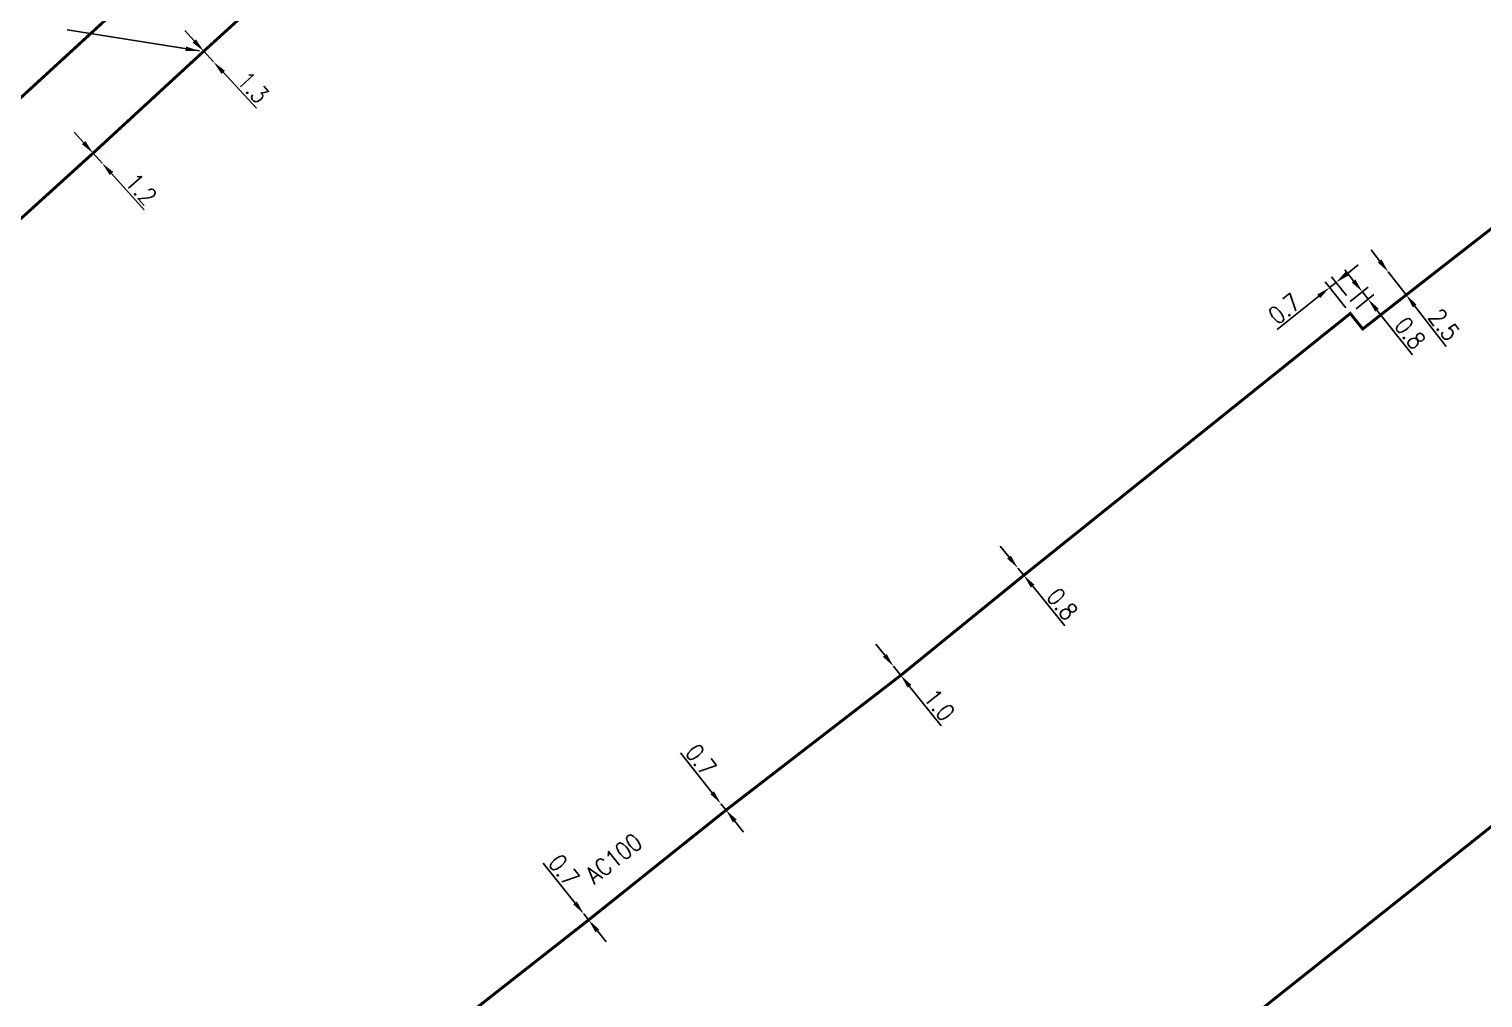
# Model space of a CAD drawing. Header units: millimetres. Extents: x 160996 to 162003, y 120996 to 122000.
# Drawn here: x 161123.2 to 161247.6, y 121580.3 to 121663.2 of the extents above; entities that cross this region are included whole.
import ezdxf
from ezdxf.enums import TextEntityAlignment as Align

# ---------------------------------------------------------------- set-up
doc = ezdxf.new("R2010")
doc.units = ezdxf.units.MM
doc.header["$PDMODE"] = 34
doc.linetypes.add('L_100_AP', pattern=[14, 10, -1.5, 1, -1.5])
doc.layers.get('Defpoints').update_dxf_attribs({"linetype": 'CONTINUOUS'})
doc.layers.add('L_140', color=3, linetype='CONTINUOUS')
doc.styles.get("Standard").update_dxf_attribs({"font": 'romans.shx', "width": 0.85})
doc.dimstyles.get("Standard").update_dxf_attribs({"dimtxt": 1.5, "dimasz": 1.2, "dimexe": 0.625, "dimexo": 0.625, "dimgap": 0.25, "dimtad": 1, "dimdec": 1, "dimzin": 0, "dimdsep": 46, "dimtxsty": 'Standard', "dimcen": -0.5, "dimadec": 0, "dimazin": 0, "dimtfac": 1, "dimtdec": 1, "dimtmove": 0, "dimatfit": 3, "dimfxl": 0, "dimtolj": 1, "dimtzin": 0, "dimarcsym": 0})

# ---------------------------------------------------------------- blocks, each defined once
blk = doc.blocks.new('*D210')
at = {"layer": 'Defpoints', "color": 0, "linetype": 'Continuous', "transparency": 16777216}
for p in [(161170.66, 121587.44), (161171.07, 121586.93), (161171.07, 121586.93)]:
    blk.add_point(p, dxfattribs=at)
at = {"layer": 'L_140', "color": 0, "linetype": 'Continuous', "lineweight": -2, "transparency": 16777216}
for p, q in [((161169.91, 121588.38), (161167.19, 121591.8)), ((161171.07, 121586.93), (161170.66, 121587.44)), ((161171.82, 121586), (161172.57, 121585.06))]:
    blk.add_line(p, q, dxfattribs=at)
at = {"layer": 'L_140', "color": 0, "linetype": 'Continuous', "transparency": 16777216}
for points in [[(161170.07, 121588.51), (161169.76, 121588.26), (161170.66, 121587.44)], [(161171.97, 121586.12), (161171.66, 121585.87), (161171.07, 121586.93)]]:
    blk.add_solid(points, dxfattribs=at)
at = {"layer": 'L_140', "color": 0, "linetype": 'Continuous', "transparency": 16777216, "insert": (161168.96, 121591.18), "char_height": 1.5, "attachment_point": 5, "rotation": 308.5985}
blk.add_mtext('\\A1;0.7', dxfattribs=at)
blk = doc.blocks.new('*D211')
at = {"layer": 'Defpoints', "color": 0, "linetype": 'Continuous', "transparency": 16777216}
for p in [(161182.39, 121596.88), (161182.83, 121596.33), (161182.83, 121596.33)]:
    blk.add_point(p, dxfattribs=at)
at = {"layer": 'L_140', "color": 0, "linetype": 'Continuous', "lineweight": -2, "transparency": 16777216}
for p, q in [((161181.65, 121597.82), (161178.92, 121601.23)), ((161182.83, 121596.33), (161182.39, 121596.88)), ((161183.58, 121595.39), (161184.33, 121594.45))]:
    blk.add_line(p, q, dxfattribs=at)
at = {"layer": 'L_140', "color": 0, "linetype": 'Continuous', "transparency": 16777216}
for points in [[(161181.8, 121597.94), (161181.49, 121597.69), (161182.39, 121596.88)], [(161183.74, 121595.52), (161183.42, 121595.27), (161182.83, 121596.33)]]:
    blk.add_solid(points, dxfattribs=at)
at = {"layer": 'L_140', "color": 0, "linetype": 'Continuous', "transparency": 16777216, "insert": (161180.69, 121600.62), "char_height": 1.5, "attachment_point": 5, "rotation": 308.5985}
blk.add_mtext('\\A1;0.7', dxfattribs=at)
blk = doc.blocks.new('*D212')
at = {"layer": 'Defpoints', "color": 0, "linetype": 'Continuous', "transparency": 16777216}
for p in [(161197.16, 121608.64), (161197.78, 121607.86), (161197.78, 121607.86)]:
    blk.add_point(p, dxfattribs=at)
at = {"layer": 'L_140', "color": 0, "linetype": 'Continuous', "lineweight": -2, "transparency": 16777216}
for p, q in [((161196.41, 121609.58), (161195.66, 121610.52)), ((161197.16, 121608.64), (161197.78, 121607.86)), ((161198.53, 121606.92), (161201.24, 121603.53))]:
    blk.add_line(p, q, dxfattribs=at)
at = {"layer": 'L_140', "color": 0, "linetype": 'Continuous', "transparency": 16777216}
for points in [[(161196.57, 121609.7), (161196.25, 121609.45), (161197.16, 121608.64)], [(161198.69, 121607.05), (161198.38, 121606.8), (161197.78, 121607.86)]]:
    blk.add_solid(points, dxfattribs=at)
at = {"layer": 'L_140', "color": 0, "linetype": 'Continuous', "transparency": 16777216, "insert": (161201.09, 121605.32), "char_height": 1.5, "attachment_point": 5, "rotation": 308.5985}
blk.add_mtext('\\A1;1.0', dxfattribs=at)
blk = doc.blocks.new('*D213')
at = {"layer": 'Defpoints', "color": 0, "linetype": 'Continuous', "transparency": 16777216}
for p in [(161207.8, 121617.04), (161208.31, 121616.42), (161208.31, 121616.42)]:
    blk.add_point(p, dxfattribs=at)
at = {"layer": 'L_140', "color": 0, "linetype": 'Continuous', "lineweight": -2, "transparency": 16777216}
for p, q in [((161207.05, 121617.97), (161206.29, 121618.91)), ((161207.8, 121617.04), (161208.31, 121616.42)), ((161209.07, 121615.49), (161211.83, 121612.1))]:
    blk.add_line(p, q, dxfattribs=at)
at = {"layer": 'L_140', "color": 0, "linetype": 'Continuous', "transparency": 16777216}
for points in [[(161207.2, 121618.1), (161206.89, 121617.85), (161207.8, 121617.04)], [(161209.22, 121615.62), (161208.91, 121615.37), (161208.31, 121616.42)]]:
    blk.add_solid(points, dxfattribs=at)
at = {"layer": 'L_140', "color": 0, "linetype": 'Continuous', "transparency": 16777216, "insert": (161211.6, 121613.96), "char_height": 1.5, "attachment_point": 5, "rotation": 309.1455}
blk.add_mtext('\\A1;0.8', dxfattribs=at)
blk = doc.blocks.new('*D214')
at = {"layer": 'Defpoints', "color": 0, "linetype": 'Continuous', "transparency": 16777216}
for p in [(161239.5, 121642.38), (161241.03, 121640.41), (161241.03, 121640.41)]:
    blk.add_point(p, dxfattribs=at)
at = {"layer": 'L_140', "color": 0, "linetype": 'Continuous', "lineweight": -2, "transparency": 16777216}
for p, q in [((161238.76, 121643.33), (161238.02, 121644.27)), ((161239.5, 121642.38), (161241.03, 121640.41)), ((161241.77, 121639.46), (161244.45, 121636.01))]:
    blk.add_line(p, q, dxfattribs=at)
at = {"layer": 'L_140', "color": 0, "linetype": 'Continuous', "transparency": 16777216}
for points in [[(161238.92, 121643.45), (161238.6, 121643.2), (161239.5, 121642.38)], [(161241.93, 121639.58), (161241.61, 121639.34), (161241.03, 121640.41)]]:
    blk.add_solid(points, dxfattribs=at)
at = {"layer": 'L_140', "color": 0, "linetype": 'Continuous', "transparency": 16777216, "insert": (161244.27, 121637.87), "char_height": 1.5, "attachment_point": 5, "rotation": 307.8856}
blk.add_mtext('\\A1;2.5', dxfattribs=at)
blk = doc.blocks.new('*D221')
at = {"layer": 'Defpoints', "color": 0, "linetype": 'Continuous', "transparency": 16777216}
for p in [(161235.03, 121641.48), (161236.3, 121639.89), (161236.25, 121638.83)]:
    blk.add_point(p, dxfattribs=at)
at = {"layer": 'L_140', "color": 0, "linetype": 'Continuous', "lineweight": -2, "transparency": 16777216}
for p, q in [((161235.97, 121642.23), (161236.91, 121642.98)), ((161235.86, 121639.32), (161234.09, 121641.53)), ((161235.03, 121641.48), (161234.48, 121641.05)), ((161235.91, 121640.38), (161234.64, 121641.97)), ((161233.55, 121640.3), (161229.98, 121637.45))]:
    blk.add_line(p, q, dxfattribs=at)
at = {"layer": 'L_140', "color": 0, "linetype": 'Continuous', "transparency": 16777216}
for points in [[(161235.84, 121642.39), (161236.09, 121642.07), (161235.03, 121641.48)], [(161233.42, 121640.45), (161233.67, 121640.14), (161234.48, 121641.05)]]:
    blk.add_solid(points, dxfattribs=at)
at = {"layer": 'L_140', "color": 0, "linetype": 'Continuous', "transparency": 16777216, "insert": (161230.6, 121639.22), "char_height": 1.5, "attachment_point": 5, "rotation": 38.5928}
blk.add_mtext('\\A1;0.7', dxfattribs=at)
blk = doc.blocks.new('*D222')
at = {"layer": 'Defpoints', "color": 0, "linetype": 'Continuous', "transparency": 16777216}
for p in [(161237.28, 121640.68), (161235.75, 121639.46), (161236.25, 121638.83)]:
    blk.add_point(p, dxfattribs=at)
at = {"layer": 'L_140', "color": 0, "linetype": 'Continuous', "lineweight": -2, "transparency": 16777216}
for p, q in [((161236.53, 121641.61), (161235.78, 121642.55)), ((161236.24, 121639.85), (161237.77, 121641.07)), ((161236.74, 121639.22), (161238.27, 121640.44)), ((161237.28, 121640.68), (161237.78, 121640.05)), ((161238.53, 121639.11), (161241.58, 121635.29))]:
    blk.add_line(p, q, dxfattribs=at)
at = {"layer": 'L_140', "color": 0, "linetype": 'Continuous', "transparency": 16777216}
for points in [[(161236.69, 121641.74), (161236.37, 121641.49), (161237.28, 121640.68)], [(161238.68, 121639.24), (161238.37, 121638.99), (161237.78, 121640.05)]]:
    blk.add_solid(points, dxfattribs=at)
at = {"layer": 'L_140', "color": 0, "linetype": 'Continuous', "transparency": 16777216, "insert": (161241.37, 121637.15), "char_height": 1.5, "attachment_point": 5, "rotation": 308.5928}
blk.add_mtext('\\A1;0.8', dxfattribs=at)
blk = doc.blocks.new('*D375')
at = {"layer": 'Defpoints', "color": 0, "linetype": 'Continuous', "transparency": 16777216}
for p in [(161138.14, 121661.27), (161138.98, 121660.35), (161138.98, 121660.35)]:
    blk.add_point(p, dxfattribs=at)
at = {"layer": 'L_140', "color": 0, "linetype": 'Continuous', "lineweight": -2, "transparency": 16777216}
for p, q in [((161137.32, 121662.15), (161136.51, 121663.03)), ((161138.14, 121661.27), (161138.98, 121660.35)), ((161138.6, 121661.69), (161138.6, 121661.69)), ((161139.44, 121660.77), (161139.44, 121660.77)), ((161139.8, 121659.47), (161142.64, 121656.39))]:
    blk.add_line(p, q, dxfattribs=at)
at = {"layer": 'L_140', "color": 0, "linetype": 'Continuous', "transparency": 16777216}
for points in [[(161137.47, 121662.28), (161137.17, 121662.01), (161138.14, 121661.27)], [(161139.95, 121659.6), (161139.65, 121659.33), (161138.98, 121660.35)]]:
    blk.add_solid(points, dxfattribs=at)
at = {"layer": 'L_140', "color": 0, "linetype": 'Continuous', "transparency": 16777216, "insert": (161142.36, 121658.17), "char_height": 1.5, "attachment_point": 5, "rotation": 312.7382}
blk.add_mtext('\\A1;1.3', dxfattribs=at)
blk = doc.blocks.new('*D376')
at = {"layer": 'Defpoints', "color": 0, "linetype": 'Continuous', "transparency": 16777216}
for p in [(161128.67, 121652.55), (161129.44, 121651.7), (161129.44, 121651.7)]:
    blk.add_point(p, dxfattribs=at)
at = {"layer": 'L_140', "color": 0, "linetype": 'Continuous', "lineweight": -2, "transparency": 16777216}
for p, q in [((161127.87, 121653.44), (161127.06, 121654.34)), ((161128.67, 121652.55), (161129.44, 121651.7)), ((161129.13, 121652.97), (161129.13, 121652.97)), ((161129.9, 121652.11), (161129.9, 121652.11)), ((161130.24, 121650.8), (161133.04, 121647.69))]:
    blk.add_line(p, q, dxfattribs=at)
at = {"layer": 'L_140', "color": 0, "linetype": 'Continuous', "transparency": 16777216}
for points in [[(161128.01, 121653.58), (161127.72, 121653.31), (161128.67, 121652.55)], [(161130.39, 121650.94), (161130.09, 121650.67), (161129.44, 121651.7)]]:
    blk.add_solid(points, dxfattribs=at)
at = {"layer": 'L_140', "color": 0, "linetype": 'Continuous', "transparency": 16777216, "insert": (161132.78, 121649.47), "char_height": 1.5, "attachment_point": 5, "rotation": 311.9487}
blk.add_mtext('\\A1;1.2', dxfattribs=at)

msp = doc.modelspace()

# ---------------------------------------------------------------- linework, layer by layer
at = {"layer": 'L_140', "linetype": 'L_100_AP', "flags": 128}
for points in [[(161060.74, 121599.53, 0.25, 0.25, 0), (161064.43, 121603.94, 0.25, 0.25, 0), (161089.2, 121627.65, 0.25, 0.25, 0), (161089.86, 121628.26, 0.25, 0.25, 0), (161090.17, 121627.93, 0.25, 0.25, 0), (161093.41, 121630.61, 0.25, 0.25, 0), (161106.37, 121642.48, 0.25, 0.25, 0), (161119.68, 121654.72, 0.25, 0.25, 0), (161130.87, 121664.99, 0.25, 0.25, 0), (161140.03, 121673.32, 0.25, 0.25, 0), (161149.01, 121681.55, 0.25, 0.25, 0), (161157.95, 121689.79, 0.25, 0.25, 0), (161167.38, 121698.62, 0.25, 0.25, 0), (161172.67, 121703.06, 0.25, 0.25, 0), (161175.13, 121705.34, 0.25, 0.25, 0.077184), (161175.22, 121705.46, 0.25, 0.25, 0), (161175.71, 121706.33, 0.25, 0.25, -0.077166), (161175.81, 121706.45, 0.25, 0.25, 0), (161176.85, 121707.42, 0.25, 0.25, 0), (161182.45, 121712.35, 0.25, 0.25, 0), (161190.05, 121719.38, 0.25, 0.25, 0), (161193.03, 121722.21, 0.25, 0.25, 0), (161194.67, 121723.71, 0.25, 0.25, 0), (161196.2, 121725.18, 0.25, 0.25, 0), (161200.92, 121729.44, 0.25, 0.25, 0), (161206.62, 121734.62, 0.25, 0.25, 0), (161219.71, 121746.78, 0.25, 0.25, 0), (161224.02, 121750.59, 0.25, 0.25, 0), (161226.7, 121753.17, 0.25, 0.25, 0), (161227.16, 121753.63, 0.25, 0.25, 0), (161231.71, 121758.18, 0.25, 0.25, 0), (161235.04, 121762.22, 0, 0, 0)], [(161071.3, 121599.75, 0.25, 0.25, 0), (161078.98, 121607.09, 0.25, 0.25, 0), (161085.19, 121612.6, 0.25, 0.25, 0), (161099.5, 121625.97, 0.25, 0.25, 0), (161108.14, 121633.64, 0.25, 0.25, 0), (161116.85, 121641.62, 0.25, 0.25, 0), (161120.57, 121645.2, 0.25, 0.25, 0), (161128.67, 121652.55, 0.25, 0.25, 0), (161138.14, 121661.27, 0.25, 0.25, 0), (161148.04, 121670.27, 0.25, 0.25, 0), (161154.95, 121676.57, 0.25, 0.25, 0), (161156.65, 121678.12, 0.25, 0.25, 0), (161167.82, 121688.51, 0.25, 0.25, 0), (161176.3, 121696.24, 0.25, 0.25, 0), (161182.1, 121701.6, 0.25, 0.25, 0), (161193.21, 121711.71, 0.25, 0.25, 0), (161206.25, 121723.64, 0.25, 0.25, 0), (161219.29, 121735.73, 0.25, 0.25, 0), (161233.59, 121748.65, 0.25, 0.25, 0), (161233.59, 121748.65, 0.25, 0.25, 0), (161233.59, 121748.65, 0.25, 0.25, 0), (161240.34, 121755.24, 0.25, 0.25, 0), (161240.68, 121754.87, 0.25, 0.25, 0), (161242.43, 121756.51, 0.25, 0.25, 0), (161242.09, 121756.88, 0.25, 0.25, 0), (161242.46, 121757.22, 0, 0, 0)], [(161140.11, 121542.87, 0.25, 0.25, 0), (161149.5, 121539.94, 0.25, 0.25, 0), (161154.14, 121543.54, 0.25, 0.25, 0), (161156.55, 121545.66, 0.25, 0.25, 0), (161176.72, 121561.07, 0.25, 0.25, 0), (161178.72, 121562.58, 0.25, 0.25, 0), (161189.88, 121561.75, 0.25, 0.25, 0), (161192.89, 121558.75, 0.25, 0.25, 0), (161196, 121554.82, 0.25, 0.25, 0), (161197.88, 121556.3, 0.25, 0.25, 0), (161197.88, 121556.3, 0.25, 0.25, 0), (161198.25, 121555.82, 0.25, 0.25, 0), (161200.92, 121557.87, 0.25, 0.25, 0), (161223.31, 121575.06, 0.25, 0.25, 0), (161248.36, 121594.96, 0.25, 0.25, 0), (161262.86, 121606.75, 0.25, 0.25, 0), (161282.1, 121621.43, 0.25, 0.25, 0), (161297.01, 121632.47, 0.25, 0.25, 0), (161307.93, 121636.54, 0.25, 0.25, 0), (161324.31, 121642.27, 0.25, 0.25, 0), (161334.7, 121644.84, 0.25, 0.25, 0), (161335.69, 121645.2, 0.25, 0.25, 0), (161342.54, 121647.7, 0.25, 0.25, 0), (161342.77, 121648.21, 0.25, 0.25, 0), (161344.65, 121648.9, 0, 0, 0)]]:
    msp.add_lwpolyline(points, format="xyseb", dxfattribs=at)
at = {"layer": 'L_140', "linetype": 'L_100_AP', "const_width": 0.25, "flags": 128}
msp.add_lwpolyline([(161307.76, 121699.06), (161306.81, 121698.13), (161306.5, 121698.46), (161299.04, 121691.26), (161295.4, 121687.6), (161293.3, 121685.52), (161285.53, 121677.82), (161281.36, 121673.64), (161264.62, 121658.93), (161253.03, 121649.76), (161241.03, 121640.41), (161237.31, 121637.5), (161236.25, 121638.83), (161208.31, 121616.42), (161197.78, 121607.86), (161182.83, 121596.33), (161171.07, 121586.93), (161152.2, 121572.12), (161147.71, 121568.56), (161140.98, 121563.24), (161132.72, 121556.95), (161125.58, 121553.49), (161124.16, 121551.55), (161123.74, 121550.98)], dxfattribs=at)

# ---------------------------------------------------------------- texts
at = {"layer": 'L_140', "linetype": 'Continuous', "width": 0.85}
msp.add_text('AC100', height=1.5, rotation=38.6208, dxfattribs=at).set_placement((161173.22, 121592.19), align=Align.MIDDLE)

# ---------------------------------------------------------------- dimensions: what is measured, and where the dimension line sits
at = {"layer": 'L_140', "linetype": 'Continuous'}
for base, p1, p2, angle, picture, middle in [((161138.98, 121660.35), (161138.14, 121661.27), (161138.98, 121660.35), 132.7382, '*D375', (161141.63, 121657.49)), ((161129.44, 121651.7), (161128.67, 121652.55), (161129.44, 121651.7), 131.9487, '*D376', (161132.04, 121648.8)), ((161241.03, 121640.41), (161239.5, 121642.38), (161241.03, 121640.41), 127.8856, '*D214', (161243.48, 121637.26)), ((161235.03, 121641.48), (161236.25, 121638.83), (161236.3, 121639.89), 218.5928, '*D221', (161231.22, 121638.44)), ((161237.28, 121640.68), (161236.25, 121638.83), (161235.75, 121639.46), 308.5928, '*D222', (161240.59, 121636.53)), ((161208.31, 121616.42), (161207.8, 121617.04), (161208.31, 121616.42), 129.1455, '*D213', (161210.83, 121613.33)), ((161197.78, 121607.86), (161197.16, 121608.64), (161197.78, 121607.86), 128.5985, '*D212', (161200.31, 121604.7)), ((161182.83, 121596.33), (161182.39, 121596.88), (161182.83, 121596.33), 128.5985, '*D211', (161179.91, 121599.99)), ((161171.07, 121586.93), (161170.66, 121587.44), (161171.07, 121586.93), 128.5985, '*D210', (161168.18, 121590.56))]:
    dim = msp.add_linear_dim(base=base, p1=p1, p2=p2, angle=angle, dimstyle='Standard', dxfattribs=at)
    dim.commit()
    dim.dimension.update_dxf_attribs({"geometry": picture, "text_midpoint": middle, "dimtype": 160})

# ---------------------------------------------------------------- leaders
msp.add_leader([(161137.78, 121661.29), (161126.45, 121663.11)], dimstyle='Standard', dxfattribs=at)

doc.saveas('drawing.dxf')
